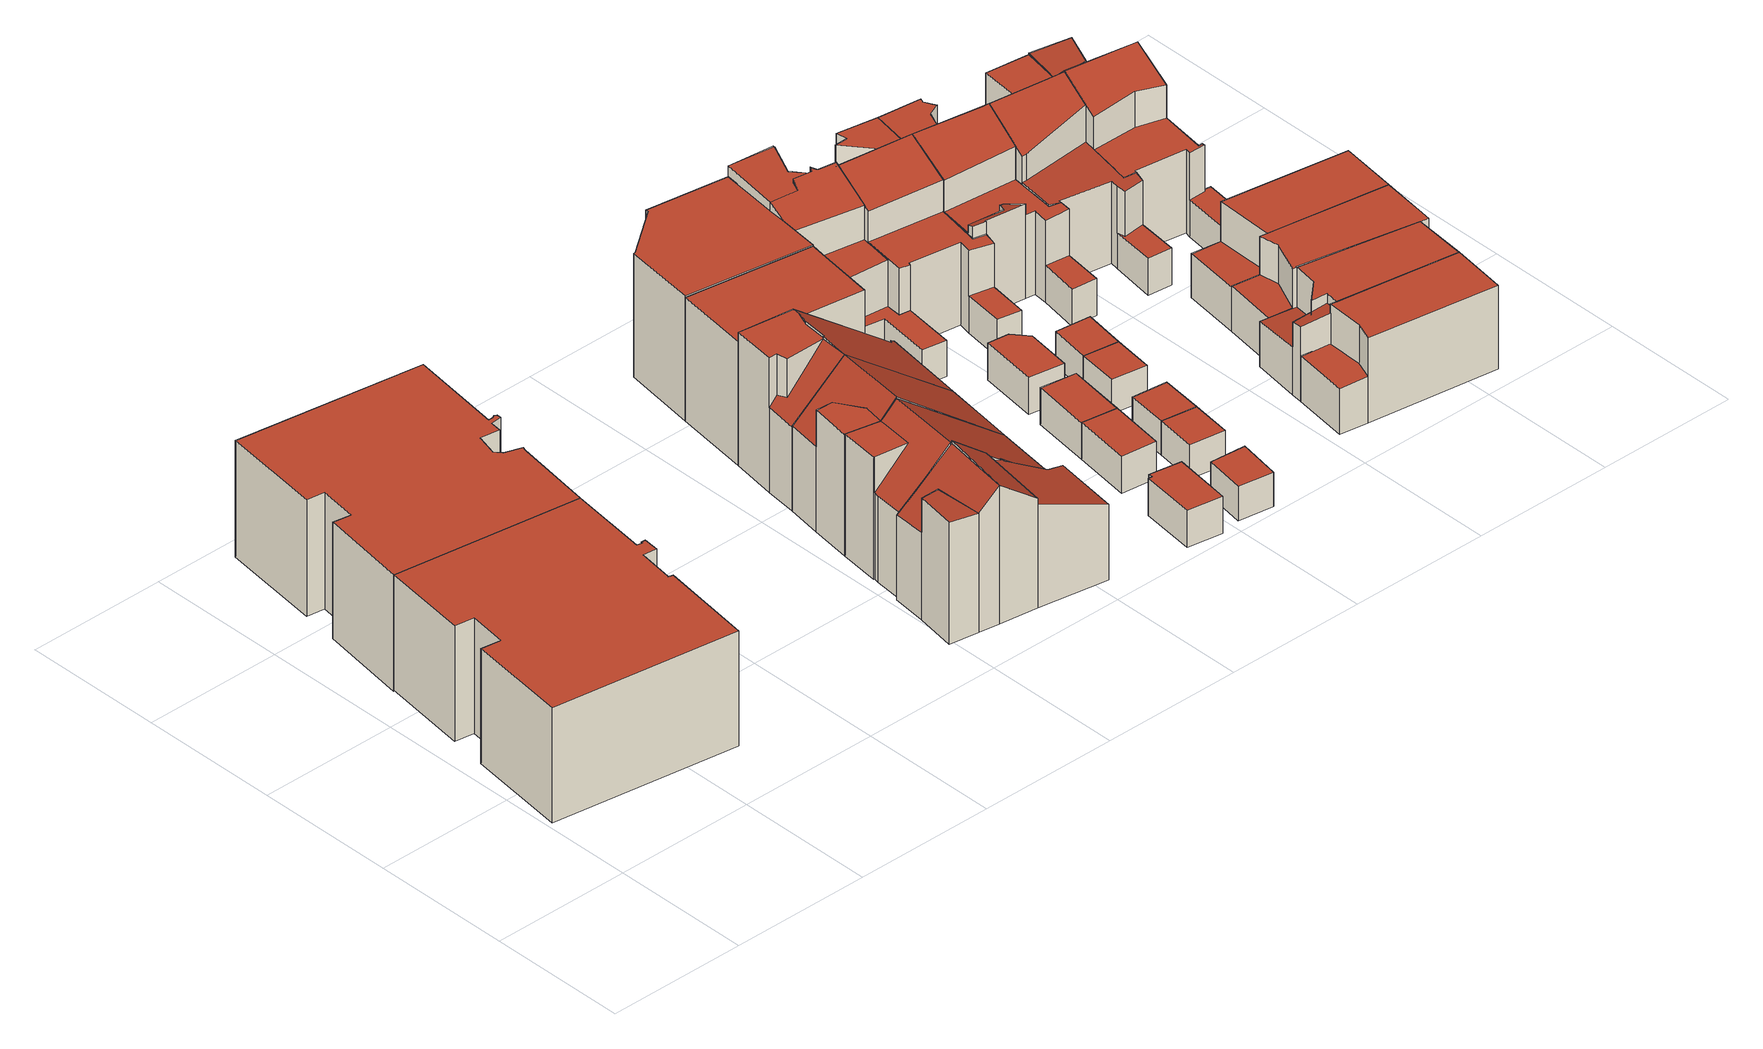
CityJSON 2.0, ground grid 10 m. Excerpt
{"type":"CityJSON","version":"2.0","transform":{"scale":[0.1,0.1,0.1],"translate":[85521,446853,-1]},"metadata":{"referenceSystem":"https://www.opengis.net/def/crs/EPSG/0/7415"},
"CityObjects":{
"building1":{"type":"Building","attributes":{"b3_bag_bag_overlap":0,"b3_bouwlagen":3,"b3_dak_type":"multiple horizontal","b3_h_dak_50p":8.13,"b3_h_dak_70p":8.15,"b3_h_dak_max":8.67,"b3_h_dak_min":3.63,"b3_h_maaiveld":-0.337,"b3_kas_warenhuis":false,"b3_mutatie_ahn3_ahn4":false,"b3_opp_buitenmuur":315.28,"b3_opp_dak_plat":201.63,"b3_opp_dak_schuin":2.65,"b3_opp_grond":218.24,"b3_opp_scheidingsmuur":227.61,"b3_reconstructie_onvolledig":false,"b3_rmse_lod12":0.476,"b3_rmse_lod13":0.476,"b3_rmse_lod22":0.153,"b3_val3dity_lod12":"[]","b3_val3dity_lod13":"[]","b3_val3dity_lod22":"[]","b3_volume_lod12":1850.33,"b3_volume_lod13":1850.33,"b3_volume_lod22":1840.51,"geconstateerd":false,"oorspronkelijkbouwjaar":1990,"status":"Pand in gebruik"},"children":["building1-1"]},
"building1-1":{"type":"BuildingPart","parents":["building1"],"geometry":[{"type":"Solid","lod":"2.2","boundaries":[[[[0,1,2,3,4,5,6,7,8,9,10,11,12,13,14,15,16]],[[17,11,10,18]],[[18,10,9,19]],[[19,9,8,20]],[[21,6,5,22]],[[20,8,7,23]],[[23,7,6,21]],[[24,25,26,27]],[[25,4,3,28]],[[27,26,29,30]],[[31,1,0,32]],[[33,16,15,34]],[[34,15,14,35]],[[22,5,4,25,24]],[[30,29,32,36]],[[37,2,1,31]],[[28,3,2,37]],[[35,14,13,38]],[[38,13,12,39]],[[36,32,0,16,33]],[[39,12,11,17]],[[28,37,31,32,29,26,25]],[[39,17,18,19,20,23,21,22,24,27,30,36,33,34,35,38]]]],"semantics":{"surfaces":[{"type":"GroundSurface"},{"type":"WallSurface","on_footprint_edge":true},{"type":"WallSurface","on_footprint_edge":false},{"type":"RoofSurface"}],"values":[[0,1,1,1,1,1,1,2,1,2,1,1,1,1,2,1,1,1,1,1,1,3,3]]}}]},
"building2":{"type":"Building","attributes":{"b3_bag_bag_overlap":0,"b3_bouwlagen":3,"b3_dak_type":"multiple horizontal","b3_h_dak_50p":8.12,"b3_h_dak_70p":8.14,"b3_h_dak_max":8.65,"b3_h_dak_min":3.65,"b3_h_maaiveld":-0.369,"b3_kas_warenhuis":false,"b3_mutatie_ahn3_ahn4":false,"b3_opp_buitenmuur":332.01,"b3_opp_dak_plat":205.02,"b3_opp_dak_schuin":0.14,"b3_opp_grond":217.59,"b3_opp_scheidingsmuur":227.6,"b3_reconstructie_onvolledig":false,"b3_rmse_lod12":0.456,"b3_rmse_lod13":0.456,"b3_rmse_lod22":0.127,"b3_val3dity_lod12":"[]","b3_val3dity_lod13":"[]","b3_val3dity_lod22":"[]","b3_volume_lod12":1851.69,"b3_volume_lod13":1851.69,"b3_volume_lod22":1834.61,"geconstateerd":false,"oorspronkelijkbouwjaar":1990,"status":"Pand in gebruik"},"children":["building2-1"]},
"building2-1":{"type":"BuildingPart","parents":["building2"],"geometry":[{"type":"Solid","lod":"2.2","boundaries":[[[[40,41,42,43,44,45,46,47,48,49,50,51,52,53,54,55,56,57,58,59,60,61,62]],[[63,54,53,64]],[[64,53,52,65]],[[65,52,51,66]],[[67,42,41,68]],[[69,49,48,17]],[[66,51,50,70]],[[70,50,49,69]],[[17,48,47,39]],[[71,72,73,74]],[[75,55,54,63]],[[39,47,46,76]],[[77,40,62,78]],[[78,62,61,79]],[[80,46,45,81]],[[81,45,44,82]],[[83,58,57,84]],[[84,57,56,85]],[[82,44,43,86]],[[87,59,58,83]],[[85,56,55,75]],[[88,79,61,60,89]],[[89,60,59,87]],[[90,91,92,93]],[[74,73,91,90]],[[93,92,79,88]],[[86,43,42,67]],[[76,80,72,71]],[[46,80,76]],[[68,41,40,77]],[[76,71,74,90,93,88,89,87,83,84,85,75,63,64,65,66,70,69,17,39]],[[68,77,78,79,92,91,73,72,80,81,82,86,67]]]],"semantics":{"surfaces":[{"type":"GroundSurface"},{"type":"WallSurface","on_footprint_edge":true},{"type":"WallSurface","on_footprint_edge":false},{"type":"RoofSurface"}],"values":[[0,1,1,1,1,1,1,1,1,2,1,1,1,1,1,1,1,1,1,1,1,1,1,2,2,2,1,2,1,1,3,3]]}}]},
"building3":{"type":"Building","attributes":{"b3_bag_bag_overlap":0,"b3_bouwlagen":3,"b3_dak_type":"slanted","b3_h_dak_50p":7.58,"b3_h_dak_70p":8.52,"b3_h_dak_max":9.96,"b3_h_dak_min":3.79,"b3_h_maaiveld":-0.301,"b3_kas_warenhuis":false,"b3_mutatie_ahn3_ahn4":false,"b3_opp_buitenmuur":86.01,"b3_opp_dak_plat":0,"b3_opp_dak_schuin":74.96,"b3_opp_grond":61.76,"b3_opp_scheidingsmuur":169.63,"b3_reconstructie_onvolledig":false,"b3_rmse_lod12":1.81,"b3_rmse_lod13":1.81,"b3_rmse_lod22":0.197,"b3_val3dity_lod12":"[]","b3_val3dity_lod13":"[]","b3_val3dity_lod22":"[]","b3_volume_lod12":545.01,"b3_volume_lod13":545.01,"b3_volume_lod22":478.75,"geconstateerd":false,"oorspronkelijkbouwjaar":2006,"status":"Pand in gebruik"},"children":["building3-1"]},
"building3-1":{"type":"BuildingPart","parents":["building3"],"geometry":[{"type":"Solid","lod":"2.2","boundaries":[[[[94,95,96,97,98,99,100,101,102,103,104,105]],[[106,102,101,107]],[[108,109,110]],[[111,95,94,112]],[[113,114,96,95,111]],[[115,97,96,114]],[[116,117,114,113]],[[110,105,104,118,119]],[[112,94,105,110]],[[118,104,103,120]],[[119,118,121,122]],[[122,121,99,98,109,108]],[[109,98,97,115]],[[123,106,124,125]],[[112,117,116]],[[107,101,100,126]],[[125,124,127]],[[120,103,102,106,123]],[[126,100,99,121]],[[122,108,110,119]],[[112,116,113,111]],[[117,112,110,109,115,114]],[[126,127,124,106,107]],[[126,121,118,120,123,125,127]]]],"semantics":{"surfaces":[{"type":"GroundSurface"},{"type":"WallSurface","on_footprint_edge":true},{"type":"WallSurface","on_footprint_edge":false},{"type":"RoofSurface"}],"values":[[0,1,2,1,1,1,2,1,1,1,2,1,1,2,2,1,2,1,1,3,3,3,3,3]]}}]},
"building4":{"type":"Building","attributes":{"b3_bag_bag_overlap":0,"b3_bouwlagen":3,"b3_dak_type":"slanted","b3_h_dak_50p":7.56,"b3_h_dak_70p":8.52,"b3_h_dak_max":9.62,"b3_h_dak_min":3.81,"b3_h_maaiveld":-0.309,"b3_kas_warenhuis":false,"b3_mutatie_ahn3_ahn4":false,"b3_opp_buitenmuur":68.91,"b3_opp_dak_plat":7.42,"b3_opp_dak_schuin":74.24,"b3_opp_grond":61.49,"b3_opp_scheidingsmuur":170.19,"b3_reconstructie_onvolledig":false,"b3_rmse_lod12":2.09,"b3_rmse_lod13":2.09,"b3_rmse_lod22":0.0353,"b3_val3dity_lod12":"[]","b3_val3dity_lod13":"[]","b3_val3dity_lod22":"[]","b3_volume_lod12":542.48,"b3_volume_lod13":542.48,"b3_volume_lod22":463.19,"geconstateerd":false,"oorspronkelijkbouwjaar":2006,"status":"Pand in gebruik"},"children":["building4-1"]},
"building4-1":{"type":"BuildingPart","parents":["building4"],"geometry":[{"type":"Solid","lod":"2.2","boundaries":[[[[128,129,130,131,132,133,101,134,135,136]],[[137,131,130,138]],[[139,132,131,137]],[[140,133,132,139]],[[141,101,133,140]],[[142,134,101,141]],[[143,144,145]],[[146,135,134,142]],[[147,136,135,146]],[[138,130,129,148]],[[144,128,136,147]],[[148,129,128,144,143]],[[139,142,141,140]],[[144,147,146,142,139,137,145]],[[148,143,145,137,138]]]],"semantics":{"surfaces":[{"type":"GroundSurface"},{"type":"WallSurface","on_footprint_edge":true},{"type":"WallSurface","on_footprint_edge":false},{"type":"RoofSurface"}],"values":[[0,1,1,1,1,1,2,1,1,1,1,1,3,3,3]]}}]},
"building5":{"type":"Building","attributes":{"b3_bag_bag_overlap":0,"b3_bouwlagen":3,"b3_dak_type":"slanted","b3_h_dak_50p":7.57,"b3_h_dak_70p":8.52,"b3_h_dak_max":9.91,"b3_h_dak_min":3.8,"b3_h_maaiveld":-0.313,"b3_kas_warenhuis":false,"b3_mutatie_ahn3_ahn4":false,"b3_opp_buitenmuur":67.56,"b3_opp_dak_plat":6.78,"b3_opp_dak_schuin":71.17,"b3_opp_grond":61.8,"b3_opp_scheidingsmuur":171.68,"b3_reconstructie_onvolledig":false,"b3_rmse_lod12":2.11,"b3_rmse_lod13":2.11,"b3_rmse_lod22":0.0576,"b3_val3dity_lod12":"[]","b3_val3dity_lod13":"[]","b3_val3dity_lod22":"[]","b3_volume_lod12":545.28,"b3_volume_lod13":545.28,"b3_volume_lod22":465.15,"geconstateerd":false,"oorspronkelijkbouwjaar":2006,"status":"Pand in gebruik"},"children":["building5-1"]},
"building5-1":{"type":"BuildingPart","parents":["building5"],"geometry":[{"type":"Solid","lod":"2.2","boundaries":[[[[149,150,133,132,131,130,151,152]],[[140,133,150,153]],[[154,132,133,140]],[[137,131,132,154]],[[155,130,131,137]],[[156,157,158]],[[159,160,151,130,155]],[[157,156,160,159]],[[161,152,151,160]],[[153,150,149,162]],[[162,149,152,161]],[[157,159,155,137,158]],[[153,162,154,140]],[[162,161,160,156,158,137,154]]]],"semantics":{"surfaces":[{"type":"GroundSurface"},{"type":"WallSurface","on_footprint_edge":true},{"type":"WallSurface","on_footprint_edge":false},{"type":"RoofSurface"}],"values":[[0,1,1,1,1,2,1,2,1,1,1,3,3,3]]}}]},
"building6":{"type":"Building","attributes":{"b3_bag_bag_overlap":0,"b3_bouwlagen":3,"b3_dak_type":"slanted","b3_h_dak_50p":7.83,"b3_h_dak_70p":9.26,"b3_h_dak_max":9.7,"b3_h_dak_min":3.8,"b3_h_maaiveld":-0.311,"b3_kas_warenhuis":false,"b3_mutatie_ahn3_ahn4":false,"b3_opp_buitenmuur":96.27,"b3_opp_dak_plat":13.92,"b3_opp_dak_schuin":53.42,"b3_opp_grond":64.84,"b3_opp_scheidingsmuur":159.46,"b3_reconstructie_onvolledig":false,"b3_rmse_lod12":2.43,"b3_rmse_lod13":2.43,"b3_rmse_lod22":0.403,"b3_val3dity_lod12":"[]","b3_val3dity_lod13":"[]","b3_val3dity_lod22":"[]","b3_volume_lod12":608.38,"b3_volume_lod13":608.38,"b3_volume_lod22":500,"geconstateerd":false,"oorspronkelijkbouwjaar":2006,"status":"Pand in gebruik"},"children":["building6-1"]},
"building6-1":{"type":"BuildingPart","parents":["building6"],"geometry":[{"type":"Solid","lod":"2.2","boundaries":[[[[149,152,163,164,165,166,167,168,150]],[[153,150,168,169]],[[169,168,167,170]],[[170,167,166,171]],[[172,152,149,162]],[[173,174,175,176]],[[177,164,163,178,179]],[[179,178,180,181]],[[162,149,150,153]],[[171,166,165,182]],[[182,165,164,177]],[[183,184,162]],[[185,186,184]],[[178,163,152,172]],[[176,175,184,183]],[[181,180,186,185]],[[174,173,187]],[[174,187,182,177,179,181,185,184,175]],[[186,180,178,172,162,184]],[[187,173,176,183,162,153,169,170,171,182]]]],"semantics":{"surfaces":[{"type":"GroundSurface"},{"type":"WallSurface","on_footprint_edge":true},{"type":"WallSurface","on_footprint_edge":false},{"type":"RoofSurface"}],"values":[[0,1,1,1,1,2,1,2,1,1,1,2,2,1,2,2,2,3,3,3]]}}]},
"building7":{"type":"Building","attributes":{"b3_bag_bag_overlap":0,"b3_bouwlagen":3,"b3_dak_type":"multiple horizontal","b3_h_dak_50p":8.7,"b3_h_dak_70p":8.72,"b3_h_dak_max":9.66,"b3_h_dak_min":8.59,"b3_h_maaiveld":-0.312,"b3_kas_warenhuis":false,"b3_mutatie_ahn3_ahn4":false,"b3_opp_buitenmuur":95.92,"b3_opp_dak_plat":49.13,"b3_opp_dak_schuin":0.03,"b3_opp_grond":49.15,"b3_opp_scheidingsmuur":165.34,"b3_reconstructie_onvolledig":false,"b3_rmse_lod12":0.192,"b3_rmse_lod13":0.192,"b3_rmse_lod22":0.191,"b3_val3dity_lod12":"[]","b3_val3dity_lod13":"[]","b3_val3dity_lod22":"[]","b3_volume_lod12":443.61,"b3_volume_lod13":443.61,"b3_volume_lod22":442.97,"geconstateerd":false,"oorspronkelijkbouwjaar":2006,"status":"Pand in gebruik"},"children":["building7-1"]},
"building7-1":{"type":"BuildingPart","parents":["building7"],"geometry":[{"type":"Solid","lod":"2.2","boundaries":[[[[188,189,190,191,164]],[[192,191,190,193]],[[194,164,191,192]],[[195,188,164,194]],[[193,190,189,196]],[[196,189,188,195]],[[196,195,194,192,193]]]],"semantics":{"surfaces":[{"type":"GroundSurface"},{"type":"WallSurface","on_footprint_edge":true},{"type":"RoofSurface"}],"values":[[0,1,1,1,1,1,2]]}}]},
"building8":{"type":"Building","attributes":{"b3_bag_bag_overlap":0,"b3_bouwlagen":3,"b3_dak_type":"slanted","b3_h_dak_50p":8.74,"b3_h_dak_70p":8.75,"b3_h_dak_max":9.72,"b3_h_dak_min":8.65,"b3_h_maaiveld":-0.261,"b3_kas_warenhuis":false,"b3_mutatie_ahn3_ahn4":false,"b3_opp_buitenmuur":148.17,"b3_opp_dak_plat":63.21,"b3_opp_dak_schuin":0,"b3_opp_grond":71.64,"b3_opp_scheidingsmuur":151.47,"b3_reconstructie_onvolledig":false,"b3_rmse_lod12":0.276,"b3_rmse_lod13":0.276,"b3_rmse_lod22":0.285,"b3_val3dity_lod12":"[]","b3_val3dity_lod13":"[]","b3_val3dity_lod22":"[]","b3_volume_lod12":645.46,"b3_volume_lod13":645.46,"b3_volume_lod22":644.19,"geconstateerd":false,"oorspronkelijkbouwjaar":2006,"status":"Pand in gebruik"},"children":["building8-1"]},
"building8-1":{"type":"BuildingPart","parents":["building8"],"geometry":[{"type":"Solid","lod":"2.2","boundaries":[[[[188,197,198,199,200,201,189]],[[202,189,201,203]],[[203,201,200,204]],[[204,200,199,205]],[[206,188,189,202]],[[205,199,198,207]],[[207,198,197,208]],[[208,197,188,206]],[[208,206,202,203,204,205,207]]]],"semantics":{"surfaces":[{"type":"GroundSurface"},{"type":"WallSurface","on_footprint_edge":true},{"type":"RoofSurface"}],"values":[[0,1,1,1,1,1,1,1,2]]}}]},
"building9":{"type":"Building","attributes":{"b3_bag_bag_overlap":0,"b3_dak_type":"horizontal","b3_h_dak_50p":2.38,"b3_h_dak_70p":2.39,"b3_h_dak_max":2.54,"b3_h_dak_min":2.13,"b3_h_maaiveld":-0.32,"b3_kas_warenhuis":false,"b3_mutatie_ahn3_ahn4":false,"b3_opp_buitenmuur":30.03,"b3_opp_dak_plat":10.52,"b3_opp_dak_schuin":0,"b3_opp_grond":10.82,"b3_opp_scheidingsmuur":6.82,"b3_reconstructie_onvolledig":false,"b3_rmse_lod12":0.0391,"b3_rmse_lod13":0.0391,"b3_rmse_lod22":0.0374,"b3_val3dity_lod12":"[]","b3_val3dity_lod13":"[]","b3_val3dity_lod22":"[]","b3_volume_lod12":29.33,"b3_volume_lod13":29.33,"b3_volume_lod22":29.19,"geconstateerd":false,"oorspronkelijkbouwjaar":2006,"status":"Pand in gebruik"},"children":["building9-1"]},
"building9-1":{"type":"BuildingPart","parents":["building9"],"geometry":[{"type":"Solid","lod":"2.2","boundaries":[[[[209,210,211,212,213,214]],[[215,209,214,216]],[[217,212,211,218]],[[218,211,210,219]],[[216,214,213,220]],[[220,213,212,217]],[[219,210,209,215]],[[219,215,216,220,217,218]]]],"semantics":{"surfaces":[{"type":"GroundSurface"},{"type":"WallSurface","on_footprint_edge":true},{"type":"RoofSurface"}],"values":[[0,1,1,1,1,1,1,2]]}}]},
"building10":{"type":"Building","attributes":{"b3_bag_bag_overlap":0,"b3_dak_type":"horizontal","b3_h_dak_50p":2.38,"b3_h_dak_70p":2.39,"b3_h_dak_max":2.5,"b3_h_dak_min":2.22,"b3_h_maaiveld":-0.287,"b3_kas_warenhuis":false,"b3_mutatie_ahn3_ahn4":false,"b3_opp_buitenmuur":28.58,"b3_opp_dak_plat":10.32,"b3_opp_dak_schuin":0,"b3_opp_grond":10.32,"b3_opp_scheidingsmuur":6.68,"b3_reconstructie_onvolledig":false,"b3_rmse_lod12":0.0315,"b3_rmse_lod13":0.0315,"b3_rmse_lod22":0.0284,"b3_val3dity_lod12":"[]","b3_val3dity_lod13":"[]","b3_val3dity_lod22":"[]","b3_volume_lod12":27.61,"b3_volume_lod13":27.61,"b3_volume_lod22":27.56,"geconstateerd":false,"oorspronkelijkbouwjaar":2006,"status":"Pand in gebruik"},"children":["building10-1"]},
"building10-1":{"type":"BuildingPart","parents":["building10"],"geometry":[{"type":"Solid","lod":"2.2","boundaries":[[[[221,222,223,224]],[[225,223,222,226]],[[227,224,223,225]],[[228,221,224,227]],[[226,222,221,228]],[[226,228,227,225]]]],"semantics":{"surfaces":[{"type":"GroundSurface"},{"type":"WallSurface","on_footprint_edge":true},{"type":"RoofSurface"}],"values":[[0,1,1,1,1,2]]}}]},
"building11":{"type":"Building","attributes":{"b3_bag_bag_overlap":0,"b3_dak_type":"horizontal","b3_h_dak_50p":2.24,"b3_h_dak_70p":2.25,"b3_h_dak_max":2.34,"b3_h_dak_min":2.12,"b3_h_maaiveld":-0.32,"b3_kas_warenhuis":false,"b3_mutatie_ahn3_ahn4":false,"b3_opp_buitenmuur":21.71,"b3_opp_dak_plat":7.52,"b3_opp_dak_schuin":0,"b3_opp_grond":7.52,"b3_opp_scheidingsmuur":6.44,"b3_reconstructie_onvolledig":false,"b3_rmse_lod12":0.0338,"b3_rmse_lod13":0.0338,"b3_rmse_lod22":0.0326,"b3_val3dity_lod12":"[]","b3_val3dity_lod13":"[]","b3_val3dity_lod22":"[]","b3_volume_lod12":19.3,"b3_volume_lod13":19.3,"b3_volume_lod22":19.24,"geconstateerd":false,"oorspronkelijkbouwjaar":1924,"status":"Pand in gebruik"},"children":["building11-1"]},
"building11-1":{"type":"BuildingPart","parents":["building11"],"geometry":[{"type":"Solid","lod":"2.2","boundaries":[[[[229,230,231,232]],[[233,229,232,234]],[[234,232,231,235]],[[235,231,230,236]],[[236,230,229,233]],[[236,233,234,235]]]],"semantics":{"surfaces":[{"type":"GroundSurface"},{"type":"WallSurface","on_footprint_edge":true},{"type":"RoofSurface"}],"values":[[0,1,1,1,1,2]]}}]},
"building12":{"type":"Building","attributes":{"b3_bag_bag_overlap":0,"b3_dak_type":"horizontal","b3_h_dak_50p":2.38,"b3_h_dak_70p":2.39,"b3_h_dak_max":2.46,"b3_h_dak_min":2.22,"b3_h_maaiveld":-0.274,"b3_kas_warenhuis":false,"b3_mutatie_ahn3_ahn4":false,"b3_opp_buitenmuur":29.5,"b3_opp_dak_plat":10.87,"b3_opp_dak_schuin":0,"b3_opp_grond":10.87,"b3_opp_scheidingsmuur":6.68,"b3_reconstructie_onvolledig":false,"b3_rmse_lod12":0.0325,"b3_rmse_lod13":0.0325,"b3_rmse_lod22":0.0282,"b3_val3dity_lod12":"[]","b3_val3dity_lod13":"[]","b3_val3dity_lod22":"[]","b3_volume_lod12":28.96,"b3_volume_lod13":28.96,"b3_volume_lod22":28.83,"geconstateerd":false,"oorspronkelijkbouwjaar":2006,"status":"Pand in gebruik"},"children":["building12-1"]},
"building12-1":{"type":"BuildingPart","parents":["building12"],"geometry":[{"type":"Solid","lod":"2.2","boundaries":[[[[237,222,221,238]],[[239,237,238,240]],[[240,238,221,241]],[[241,221,222,226]],[[226,222,237,239]],[[226,239,240,241]]]],"semantics":{"surfaces":[{"type":"GroundSurface"},{"type":"WallSurface","on_footprint_edge":true},{"type":"RoofSurface"}],"values":[[0,1,1,1,1,2]]}}]},
"building13":{"type":"Building","attributes":{"b3_bag_bag_overlap":0,"b3_bouwlagen":3,"b3_dak_type":"slanted","b3_h_dak_50p":8.29,"b3_h_dak_70p":9.15,"b3_h_dak_max":9.7,"b3_h_dak_min":2.37,"b3_h_maaiveld":-0.234,"b3_kas_warenhuis":false,"b3_mutatie_ahn3_ahn4":false,"b3_opp_buitenmuur":124.92,"b3_opp_dak_plat":38.17,"b3_opp_dak_schuin":26.28,"b3_opp_grond":58.26,"b3_opp_scheidingsmuur":152.52,"b3_reconstructie_onvolledig":false,"b3_rmse_lod12":3.12,"b3_rmse_lod13":0.807,"b3_rmse_lod22":0.0675,"b3_val3dity_lod12":"[]","b3_val3dity_lod13":"[]","b3_val3dity_lod22":"[]","b3_volume_lod12":555.09,"b3_volume_lod13":438.54,"b3_volume_lod22":417.4,"geconstateerd":false,"oorspronkelijkbouwjaar":2007,"status":"Pand in gebruik"},"children":["building13-1"]},
"building13-1":{"type":"BuildingPart","parents":["building13"],"geometry":[{"type":"Solid","lod":"2.2","boundaries":[[[[242,243,244,245,246,247,248,249,250,251,252,253,254,255,256]],[[257,249,248,258]],[[258,248,247,259]],[[260,255,254,261,262]],[[263,256,255,260]],[[264,250,249,257]],[[265,266,245,244,267,268]],[[269,253,252,270,271]],[[272,251,250,264]],[[271,270,273,274]],[[259,247,246,275]],[[276,277,278,279]],[[280,281,277,276]],[[262,261,266,265]],[[267,244,243,282]],[[283,284,285]],[[261,254,253,269]],[[270,252,251,272]],[[286,280,287,288]],[[288,287,284,283]],[[289,290,242,256,263]],[[282,243,242,290]],[[291,292,281,280,286]],[[279,278,290,289]],[[268,267,292,291]],[[274,273,275,293]],[[293,275,246,245,266]],[[279,289,263,260,285,284,287,280,276]],[[268,291,286,288,283,285,260,262,265]],[[292,267,282,290,278,277,281]],[[275,273,270,272,264,257,258,259]],[[293,266,261,269,271,274]]]],"semantics":{"surfaces":[{"type":"GroundSurface"},{"type":"WallSurface","on_footprint_edge":true},{"type":"WallSurface","on_footprint_edge":false},{"type":"RoofSurface"}],"values":[[0,1,1,1,1,1,1,1,1,2,1,2,2,2,1,2,1,1,2,2,1,1,2,2,2,2,1,3,3,3,3,3]]}}]},
"building14":{"type":"Building","attributes":{"b3_bag_bag_overlap":0,"b3_dak_type":"horizontal","b3_h_dak_50p":2.23,"b3_h_dak_70p":2.24,"b3_h_dak_max":2.34,"b3_h_dak_min":2,"b3_h_maaiveld":-0.295,"b3_kas_warenhuis":false,"b3_mutatie_ahn3_ahn4":false,"b3_opp_buitenmuur":21.37,"b3_opp_dak_plat":7.49,"b3_opp_dak_schuin":0,"b3_opp_grond":7.49,"b3_opp_scheidingsmuur":6.31,"b3_reconstructie_onvolledig":false,"b3_rmse_lod12":0.0379,"b3_rmse_lod13":0.0379,"b3_rmse_lod22":0.0367,"b3_val3dity_lod12":"[]","b3_val3dity_lod13":"[]","b3_val3dity_lod22":"[]","b3_volume_lod12":18.93,"b3_volume_lod13":18.93,"b3_volume_lod22":18.89,"geconstateerd":false,"oorspronkelijkbouwjaar":1924,"status":"Pand in gebruik"},"children":["building14-1"]},
"building14-1":{"type":"BuildingPart","parents":["building14"],"geometry":[{"type":"Solid","lod":"2.2","boundaries":[[[[294,295,296,297]],[[298,296,295,299]],[[300,297,296,298]],[[301,294,297,300]],[[299,295,294,301]],[[299,301,300,298]]]],"semantics":{"surfaces":[{"type":"GroundSurface"},{"type":"WallSurface","on_footprint_edge":true},{"type":"RoofSurface"}],"values":[[0,1,1,1,1,2]]}}]},
"building15":{"type":"Building","attributes":{"b3_dak_type":"horizontal","b3_h_dak_50p":2.38,"b3_h_dak_70p":2.4,"b3_h_dak_max":2.5,"b3_h_dak_min":2.16,"b3_h_maaiveld":-0.289,"b3_kas_warenhuis":false,"b3_mutatie_ahn3_ahn4":false,"b3_opp_buitenmuur":34.66,"b3_opp_dak_plat":10.27,"b3_opp_dak_schuin":0,"b3_opp_grond":10.27,"b3_opp_scheidingsmuur":0,"b3_reconstructie_onvolledig":false,"b3_rmse_lod12":0.0385,"b3_rmse_lod13":0.0385,"b3_rmse_lod22":0.0378,"b3_val3dity_lod12":"[]","b3_val3dity_lod13":"[]","b3_val3dity_lod22":"[]","b3_volume_lod12":27.51,"b3_volume_lod13":27.51,"b3_volume_lod22":27.45,"geconstateerd":false,"oorspronkelijkbouwjaar":2006,"status":"Pand in gebruik"},"children":["building15-1"]},
"building15-1":{"type":"BuildingPart","parents":["building15"],"geometry":[{"type":"Solid","lod":"2.2","boundaries":[[[[302,303,304,305,306]],[[307,305,304,308]],[[309,306,305,307]],[[310,302,306,309]],[[308,304,303,311]],[[311,303,302,310]],[[311,310,309,307,308]]]],"semantics":{"surfaces":[{"type":"GroundSurface"},{"type":"WallSurface","on_footprint_edge":true},{"type":"RoofSurface"}],"values":[[0,1,1,1,1,1,2]]}}]},
"building16":{"type":"Building","attributes":{"b3_bag_bag_overlap":0,"b3_dak_type":"horizontal","b3_h_dak_50p":2.23,"b3_h_dak_70p":2.24,"b3_h_dak_max":2.31,"b3_h_dak_min":2.07,"b3_h_maaiveld":-0.28,"b3_kas_warenhuis":false,"b3_mutatie_ahn3_ahn4":false,"b3_opp_buitenmuur":21.15,"b3_opp_dak_plat":7.47,"b3_opp_dak_schuin":0,"b3_opp_grond":7.47,"b3_opp_scheidingsmuur":6.31,"b3_reconstructie_onvolledig":false,"b3_rmse_lod12":0.0353,"b3_rmse_lod13":0.0353,"b3_rmse_lod22":0.0334,"b3_val3dity_lod12":"[]","b3_val3dity_lod13":"[]","b3_val3dity_lod22":"[]","b3_volume_lod12":18.78,"b3_volume_lod13":18.78,"b3_volume_lod22":18.71,"geconstateerd":false,"oorspronkelijkbouwjaar":1924,"status":"Pand in gebruik"},"children":["building16-1"]},
"building16-1":{"type":"BuildingPart","parents":["building16"],"geometry":[{"type":"Solid","lod":"2.2","boundaries":[[[[295,294,312,313]],[[299,295,313,314]],[[314,313,312,315]],[[315,312,294,301]],[[301,294,295,299]],[[301,299,314,315]]]],"semantics":{"surfaces":[{"type":"GroundSurface"},{"type":"WallSurface","on_footprint_edge":true},{"type":"RoofSurface"}],"values":[[0,1,1,1,1,2]]}}]},
"building17":{"type":"Building","attributes":{"b3_bag_bag_overlap":0,"b3_dak_type":"horizontal","b3_h_dak_50p":2.2,"b3_h_dak_70p":2.22,"b3_h_dak_max":2.33,"b3_h_dak_min":2.01,"b3_h_maaiveld":-0.284,"b3_kas_warenhuis":false,"b3_mutatie_ahn3_ahn4":false,"b3_opp_buitenmuur":21.07,"b3_opp_dak_plat":7.49,"b3_opp_dak_schuin":0,"b3_opp_grond":7.49,"b3_opp_scheidingsmuur":6.25,"b3_reconstructie_onvolledig":false,"b3_rmse_lod12":0.0343,"b3_rmse_lod13":0.0343,"b3_rmse_lod22":0.0315,"b3_val3dity_lod12":"[]","b3_val3dity_lod13":"[]","b3_val3dity_lod22":"[]","b3_volume_lod12":18.71,"b3_volume_lod13":18.71,"b3_volume_lod22":18.65,"geconstateerd":false,"oorspronkelijkbouwjaar":1924,"status":"Pand in gebruik"},"children":["building17-1"]},
"building17-1":{"type":"BuildingPart","parents":["building17"],"geometry":[{"type":"Solid","lod":"2.2","boundaries":[[[[316,317,318,319]],[[320,316,319,321]],[[321,319,318,322]],[[322,318,317,323]],[[323,317,316,320]],[[323,320,321,322]]]],"semantics":{"surfaces":[{"type":"GroundSurface"},{"type":"WallSurface","on_footprint_edge":true},{"type":"RoofSurface"}],"values":[[0,1,1,1,1,2]]}}]},
"building18":{"type":"Building","attributes":{"b3_bag_bag_overlap":0,"b3_dak_type":"horizontal","b3_h_dak_50p":2.22,"b3_h_dak_70p":2.24,"b3_h_dak_max":2.38,"b3_h_dak_min":2.05,"b3_h_maaiveld":-0.298,"b3_kas_warenhuis":false,"b3_mutatie_ahn3_ahn4":false,"b3_opp_buitenmuur":21.45,"b3_opp_dak_plat":7.52,"b3_opp_dak_schuin":0,"b3_opp_grond":7.52,"b3_opp_scheidingsmuur":6.25,"b3_reconstructie_onvolledig":false,"b3_rmse_lod12":0.057,"b3_rmse_lod13":0.057,"b3_rmse_lod22":0.0539,"b3_val3dity_lod12":"[]","b3_val3dity_lod13":"[]","b3_val3dity_lod22":"[]","b3_volume_lod12":19.07,"b3_volume_lod13":19.07,"b3_volume_lod22":18.93,"geconstateerd":false,"oorspronkelijkbouwjaar":1924,"status":"Pand in gebruik"},"children":["building18-1"]},
"building18-1":{"type":"BuildingPart","parents":["building18"],"geometry":[{"type":"Solid","lod":"2.2","boundaries":[[[[319,318,324,325]],[[321,319,325,326]],[[326,325,324,327]],[[327,324,318,322]],[[322,318,319,321]],[[322,321,326,327]]]],"semantics":{"surfaces":[{"type":"GroundSurface"},{"type":"WallSurface","on_footprint_edge":true},{"type":"RoofSurface"}],"values":[[0,1,1,1,1,2]]}}]},
"building19":{"type":"Building","attributes":{"b3_bag_bag_overlap":0,"b3_bouwlagen":3,"b3_dak_type":"slanted","b3_h_dak_50p":8.31,"b3_h_dak_70p":8.62,"b3_h_dak_max":9.61,"b3_h_dak_min":2.25,"b3_h_maaiveld":-0.283,"b3_kas_warenhuis":false,"b3_mutatie_ahn3_ahn4":false,"b3_opp_buitenmuur":127.44,"b3_opp_dak_plat":30.44,"b3_opp_dak_schuin":37.34,"b3_opp_grond":60.14,"b3_opp_scheidingsmuur":160.66,"b3_reconstructie_onvolledig":false,"b3_rmse_lod12":2.46,"b3_rmse_lod13":1.63,"b3_rmse_lod22":0.176,"b3_val3dity_lod12":"[]","b3_val3dity_lod13":"[]","b3_val3dity_lod22":"[]","b3_volume_lod12":536.92,"b3_volume_lod13":509.42,"b3_volume_lod22":449.77,"geconstateerd":false,"oorspronkelijkbouwjaar":2007,"status":"Pand in gebruik"},"children":["building19-1"]},
"building19-1":{"type":"BuildingPart","parents":["building19"],"geometry":[{"type":"Solid","lod":"2.2","boundaries":[[[[328,329,330,331,332,333,334,335,336,337,338,339,340,341,342,343,344,345]],[[346,341,340,347,348]],[[348,347,349,350]],[[351,335,334,352]],[[353,339,338,354]],[[355,343,342,356]],[[357,344,343,355]],[[358,336,335,351]],[[350,349,337,336,358]],[[347,340,339,353]],[[359,332,331,360]],[[282,329,328,361]],[[354,338,337,349]],[[356,342,341,346]],[[362,345,344,357]],[[363,362,352,364]],[[360,331,330,365,366]],[[366,365,367,368]],[[361,328,345,362,363]],[[364,352,334,333,369]],[[369,333,332,359]],[[365,330,329,282]],[[368,367,370,371]],[[371,370,372]],[[354,349,347,353]],[[352,362,357,355,356,346,348,350,358,351]],[[371,372,359,360,366,368]],[[361,369,359,372,370,367,365,282]],[[369,361,363,364]]]],"semantics":{"surfaces":[{"type":"GroundSurface"},{"type":"WallSurface","on_footprint_edge":true},{"type":"WallSurface","on_footprint_edge":false},{"type":"RoofSurface"}],"values":[[0,1,2,1,1,1,1,1,1,1,1,1,1,1,1,2,1,2,1,1,1,1,2,2,3,3,3,3,3]]}}]},
"building20":{"type":"Building","attributes":{"b3_bag_bag_overlap":0,"b3_bouwlagen":3,"b3_dak_type":"slanted","b3_h_dak_50p":8.33,"b3_h_dak_70p":8.64,"b3_h_dak_max":9.61,"b3_h_dak_min":2.24,"b3_h_maaiveld":-0.296,"b3_kas_warenhuis":false,"b3_mutatie_ahn3_ahn4":false,"b3_opp_buitenmuur":126.73,"b3_opp_dak_plat":30.07,"b3_opp_dak_schuin":41.89,"b3_opp_grond":60.15,"b3_opp_scheidingsmuur":168.64,"b3_reconstructie_onvolledig":false,"b3_rmse_lod12":2.5,"b3_rmse_lod13":1.57,"b3_rmse_lod22":0.189,"b3_val3dity_lod12":"[]","b3_val3dity_lod13":"[]","b3_val3dity_lod22":"[]","b3_volume_lod12":538.17,"b3_volume_lod13":509.56,"b3_volume_lod22":452.54,"geconstateerd":false,"oorspronkelijkbouwjaar":2007,"status":"Pand in gebruik"},"children":["building20-1"]},
"building20-1":{"type":"BuildingPart","parents":["building20"],"geometry":[{"type":"Solid","lod":"2.2","boundaries":[[[[373,374,375,376,377,378,379,380,381,382,383,384,385,336,335,386,387,333,388,331]],[[389,390,379,378,391]],[[392,393,390,389]],[[394,335,336,395]],[[395,336,385,396]],[[397,380,379,390]],[[398,381,380,397]],[[399,375,374,400]],[[393,382,381,398]],[[401,402,386,335,394]],[[403,387,386,402]],[[404,405,376,375,399]],[[406,407,408,409]],[[410,411,407,406]],[[412,384,383,413]],[[414,412,411,410]],[[360,331,388,415]],[[416,403,405,404]],[[409,408,402,401]],[[417,418,419,420]],[[420,419,421,422]],[[422,421,373,331,360]],[[413,383,382,393,392]],[[369,333,387,403,416]],[[415,388,333,369]],[[423,377,376,405]],[[391,378,377,423]],[[424,425,418,417]],[[425,424,426]],[[400,374,373,421]],[[396,385,384,412,414]],[[393,398,397,390]],[[369,416,404,399]],[[391,423,405,403,402,408,407,411,412,413,392,389]],[[426,424,417,420,422,360,415]],[[400,421,419,418,425,426,415,369,399]],[[396,414,410,406,409,401,394,395]]]],"semantics":{"surfaces":[{"type":"GroundSurface"},{"type":"WallSurface","on_footprint_edge":true},{"type":"WallSurface","on_footprint_edge":false},{"type":"RoofSurface"}],"values":[[0,1,2,1,1,1,1,1,1,1,1,1,2,2,1,2,1,2,2,2,2,1,1,1,1,1,1,2,2,1,1,3,3,3,3,3,3]]}}]},
"building21":{"type":"Building","attributes":{"b3_bag_bag_overlap":0,"b3_bouwlagen":2,"b3_dak_type":"multiple horizontal","b3_h_dak_50p":5.72,"b3_h_dak_70p":5.75,"b3_h_dak_max":5.94,"b3_h_dak_min":2.87,"b3_h_maaiveld":-0.353,"b3_kas_warenhuis":false,"b3_mutatie_ahn3_ahn4":false,"b3_opp_buitenmuur":50.48,"b3_opp_dak_plat":45.36,"b3_opp_dak_schuin":0,"b3_opp_grond":45.35,"b3_opp_scheidingsmuur":124.88,"b3_reconstructie_onvolledig":false,"b3_rmse_lod12":1.15,"b3_rmse_lod13":1.15,"b3_rmse_lod22":0.056,"b3_val3dity_lod12":"[]","b3_val3dity_lod13":"[]","b3_val3dity_lod22":"[]","b3_volume_lod12":276.75,"b3_volume_lod13":276.75,"b3_volume_lod22":251.87,"geconstateerd":false,"oorspronkelijkbouwjaar":1924,"status":"Pand in gebruik"},"children":["building21-1"]},
"building21-1":{"type":"BuildingPart","parents":["building21"],"geometry":[{"type":"Solid","lod":"2.2","boundaries":[[[[427,428,429,430,431,432]],[[433,430,429,434]],[[435,436,431,430,433]],[[437,438,436,435]],[[439,427,432,440]],[[440,432,431,436]],[[441,442,438,437]],[[442,428,427,439]],[[434,429,428,442,441]],[[442,439,440,436,438]],[[434,441,437,435,433]]]],"semantics":{"surfaces":[{"type":"GroundSurface"},{"type":"WallSurface","on_footprint_edge":true},{"type":"WallSurface","on_footprint_edge":false},{"type":"RoofSurface"}],"values":[[0,1,1,2,1,1,2,1,1,3,3]]}}]},
"building22":{"type":"Building","attributes":{"b3_bag_bag_overlap":0,"b3_bouwlagen":2,"b3_dak_type":"multiple horizontal","b3_h_dak_50p":5.7,"b3_h_dak_70p":5.73,"b3_h_dak_max":5.85,"b3_h_dak_min":2.86,"b3_h_maaiveld":-0.363,"b3_kas_warenhuis":false,"b3_mutatie_ahn3_ahn4":false,"b3_opp_buitenmuur":60.58,"b3_opp_dak_plat":36.99,"b3_opp_dak_schuin":9.99,"b3_opp_grond":46.94,"b3_opp_scheidingsmuur":122.73,"b3_reconstructie_onvolledig":false,"b3_rmse_lod12":1.04,"b3_rmse_lod13":1.04,"b3_rmse_lod22":0.127,"b3_val3dity_lod12":"[]","b3_val3dity_lod13":"[]","b3_val3dity_lod22":"[]","b3_volume_lod12":285.78,"b3_volume_lod13":285.78,"b3_volume_lod22":262.9,"geconstateerd":false,"oorspronkelijkbouwjaar":1924,"status":"Pand in gebruik"},"children":["building22-1"]},
"building22-1":{"type":"BuildingPart","parents":["building22"],"geometry":[{"type":"Solid","lod":"2.2","boundaries":[[[[427,443,444,445,446,429,447]],[[434,429,446,448]],[[449,450,447,429,434]],[[451,452,450,449]],[[453,454,443,427,455]],[[456,457,454,453]],[[455,427,447,450]],[[458,444,443,454]],[[448,446,445,459,460]],[[460,459,461,462]],[[459,445,444,458]],[[462,461,457,456,463]],[[463,456,452,451]],[[457,461,459,458,454]],[[452,456,453,455,450]],[[463,451,449,434,448,460,462]]]],"semantics":{"surfaces":[{"type":"GroundSurface"},{"type":"WallSurface","on_footprint_edge":true},{"type":"WallSurface","on_footprint_edge":false},{"type":"RoofSurface"}],"values":[[0,1,1,2,1,2,1,1,1,2,1,2,2,3,3,3]]}}]},
"building23":{"type":"Building","attributes":{"b3_bag_bag_overlap":0,"b3_bouwlagen":3,"b3_dak_type":"slanted","b3_h_dak_50p":8.34,"b3_h_dak_70p":8.64,"b3_h_dak_max":9.62,"b3_h_dak_min":2.26,"b3_h_maaiveld":-0.304,"b3_kas_warenhuis":false,"b3_mutatie_ahn3_ahn4":false,"b3_opp_buitenmuur":121.06,"b3_opp_dak_plat":12.56,"b3_opp_dak_schuin":57.69,"b3_opp_grond":60.72,"b3_opp_scheidingsmuur":166.49,"b3_reconstructie_onvolledig":false,"b3_rmse_lod12":2.44,"b3_rmse_lod13":1.58,"b3_rmse_lod22":0.171,"b3_val3dity_lod12":"[]","b3_val3dity_lod13":"[]","b3_val3dity_lod22":"[]","b3_volume_lod12":544.18,"b3_volume_lod13":516.56,"b3_volume_lod22":456.05,"geconstateerd":false,"oorspronkelijkbouwjaar":2007,"status":"Pand in gebruik"},"children":["building23-1"]},
"building23-1":{"type":"BuildingPart","parents":["building23"],"geometry":[{"type":"Solid","lod":"2.2","boundaries":[[[[375,374,464,465,466,467,468,469,470,471,472,473,474,475,476,378,377,477]],[[478,479,480,481]],[[482,475,474,479,478]],[[483,469,468,484]],[[485,473,472,486]],[[391,378,476,487]],[[488,377,378,391]],[[489,470,469,483]],[[490,491,471,470,489]],[[481,480,491,490]],[[486,472,471,491]],[[492,466,465,493]],[[400,374,375,399]],[[487,476,475,482]],[[494,477,377,488]],[[495,494,496,497]],[[498,464,374,400]],[[499,498,500]],[[493,465,464,498,499]],[[501,484,468,467,502]],[[399,375,477,494,495]],[[502,467,466,492]],[[497,496,484,501]],[[479,474,473,485]],[[493,499,500,492]],[[484,496,494,488,391,487,482,478,481,490,489,483]],[[502,492,500,498,400,399]],[[497,501,502,399,495]],[[479,485,486,491,480]]]],"semantics":{"surfaces":[{"type":"GroundSurface"},{"type":"WallSurface","on_footprint_edge":false},{"type":"WallSurface","on_footprint_edge":true},{"type":"RoofSurface"}],"values":[[0,1,2,2,2,2,2,2,2,1,2,2,2,2,2,1,2,1,2,2,2,2,1,2,3,3,3,3,3]]}}]},
"building24":{"type":"Building","attributes":{"b3_bag_bag_overlap":0,"b3_bouwlagen":2,"b3_dak_type":"multiple horizontal","b3_h_dak_50p":5.66,"b3_h_dak_70p":5.69,"b3_h_dak_max":5.87,"b3_h_dak_min":2.82,"b3_h_maaiveld":-0.384,"b3_kas_warenhuis":false,"b3_mutatie_ahn3_ahn4":false,"b3_opp_buitenmuur":54.83,"b3_opp_dak_plat":45.17,"b3_opp_dak_schuin":0,"b3_opp_grond":45.16,"b3_opp_scheidingsmuur":121.03,"b3_reconstructie_onvolledig":false,"b3_rmse_lod12":1.23,"b3_rmse_lod13":1.23,"b3_rmse_lod22":0.0639,"b3_val3dity_lod12":"[]","b3_val3dity_lod13":"[]","b3_val3dity_lod22":"[]","b3_volume_lod12":274.37,"b3_volume_lod13":274.37,"b3_volume_lod22":250.62,"geconstateerd":false,"oorspronkelijkbouwjaar":1924,"status":"Pand in gebruik"},"children":["building24-1"]},
"building24-1":{"type":"BuildingPart","parents":["building24"],"geometry":[{"type":"Solid","lod":"2.2","boundaries":[[[[503,504,505,506,507,508]],[[509,503,508,510]],[[510,508,507,511,512]],[[512,511,513,514]],[[515,506,505,516]],[[516,505,504,517]],[[514,513,517,518]],[[518,517,504,503,509]],[[511,507,506,515]],[[518,509,510,512,514]],[[511,515,516,517,513]]]],"semantics":{"surfaces":[{"type":"GroundSurface"},{"type":"WallSurface","on_footprint_edge":true},{"type":"WallSurface","on_footprint_edge":false},{"type":"RoofSurface"}],"values":[[0,1,1,2,1,1,2,1,1,3,3]]}}]},
"building25":{"type":"Building","attributes":{"b3_bag_bag_overlap":0,"b3_bouwlagen":2,"b3_dak_type":"multiple horizontal","b3_h_dak_50p":5.63,"b3_h_dak_70p":5.66,"b3_h_dak_max":5.84,"b3_h_dak_min":2.78,"b3_h_maaiveld":-0.377,"b3_kas_warenhuis":false,"b3_mutatie_ahn3_ahn4":false,"b3_opp_buitenmuur":111.74,"b3_opp_dak_plat":46.85,"b3_opp_dak_schuin":0,"b3_opp_grond":46.85,"b3_opp_scheidingsmuur":61.23,"b3_reconstructie_onvolledig":false,"b3_rmse_lod12":1.29,"b3_rmse_lod13":1.29,"b3_rmse_lod22":0.0419,"b3_val3dity_lod12":"[]","b3_val3dity_lod13":"[]","b3_val3dity_lod22":"[]","b3_volume_lod12":282.74,"b3_volume_lod13":282.74,"b3_volume_lod22":254.73,"geconstateerd":false,"oorspronkelijkbouwjaar":1924,"status":"Pand in gebruik"},"children":["building25-1"]},
"building25-1":{"type":"BuildingPart","parents":["building25"],"geometry":[{"type":"Solid","lod":"2.2","boundaries":[[[[508,519,506,520,521,522]],[[510,508,522,523]],[[523,522,521,524,525]],[[525,524,526,527]],[[528,520,506,529]],[[529,506,519,526]],[[527,526,519,508,510]],[[524,521,520,528]],[[527,510,523,525]],[[524,528,529,526]]]],"semantics":{"surfaces":[{"type":"GroundSurface"},{"type":"WallSurface","on_footprint_edge":true},{"type":"WallSurface","on_footprint_edge":false},{"type":"RoofSurface"}],"values":[[0,1,1,2,1,1,1,1,3,3]]}}]},
"building26":{"type":"Building","attributes":{"b3_bag_bag_overlap":0,"b3_bouwlagen":3,"b3_dak_type":"slanted","b3_h_dak_50p":8.25,"b3_h_dak_70p":8.62,"b3_h_dak_max":9.65,"b3_h_dak_min":2.37,"b3_h_maaiveld":-0.271,"b3_kas_warenhuis":false,"b3_mutatie_ahn3_ahn4":false,"b3_opp_buitenmuur":115.09,"b3_opp_dak_plat":24.92,"b3_opp_dak_schuin":44.08,"b3_opp_grond":59.48,"b3_opp_scheidingsmuur":163.24,"b3_reconstructie_onvolledig":false,"b3_rmse_lod12":2.68,"b3_rmse_lod13":1.72,"b3_rmse_lod22":0.075,"b3_val3dity_lod12":"[]","b3_val3dity_lod13":"[]","b3_val3dity_lod22":"[]","b3_volume_lod12":530.97,"b3_volume_lod13":495.61,"b3_volume_lod22":436.37,"geconstateerd":false,"oorspronkelijkbouwjaar":2007,"status":"Pand in gebruik"},"children":["building26-1"]},
"building26-1":{"type":"BuildingPart","parents":["building26"],"geometry":[{"type":"Solid","lod":"2.2","boundaries":[[[[530,531,532,533,534,535,536,537,470,469,538,467,539,465,540,541,542,543]],[[544,539,467,545]],[[483,469,470,489]],[[489,470,537,546]],[[547,548,540,465,549]],[[550,541,540,548]],[[546,537,536,551]],[[551,536,535,552,553]],[[554,532,531,555]],[[556,557,555,558]],[[559,560,543,542,561]],[[562,534,533,563]],[[563,533,532,554]],[[549,465,539,544]],[[545,467,538,564,565]],[[565,564,566,567]],[[561,542,541,550]],[[553,552,557,556]],[[567,566,560,559]],[[564,538,469,483]],[[568,569,548,547]],[[570,530,543,560]],[[552,535,534,562]],[[558,555,531,530,570]],[[569,568,571]],[[545,561,550,548,569,571,544]],[[552,562,563,554,555,557]],[[558,570,560,566,564,483,489,546,551,553,556]],[[571,568,547,549,544]],[[561,545,565,567,559]]]],"semantics":{"surfaces":[{"type":"GroundSurface"},{"type":"WallSurface","on_footprint_edge":true},{"type":"WallSurface","on_footprint_edge":false},{"type":"RoofSurface"}],"values":[[0,1,1,1,1,1,1,1,1,2,1,1,1,1,1,2,1,2,2,1,2,1,1,1,2,3,3,3,3,3]]}}]}
},
"vertices":[
[157,138,7],[153,110,7],[150,110,7],[150,111,7],[146,112,7],[136,45,7],[3,64,7],[13,136,7],[27,134,7],[31,161,7],[17,163,7],[26,225,7],[159,206,7],[151,149,7],[155,148,7],[155,149,7],[158,149,7],[26,225,91],[17,163,91],[31,161,91],[27,134,91],[3,64,91],[136,45,91],[13,136,91],[146,112,91],[146,112,63],[143,113,63],[143,113,91],[150,111,63],[147,139,61],[147,139,91],[153,110,63],[157,138,62],[158,149,91],[155,149,91],[155,148,91],[157,138,91],[150,110,63],[151,149,91],[159,206,91],
[173,289,6],[173,288,6],[179,287,6],[175,261,6],[172,262,6],[172,263,6],[168,263,6],[159,206,6],[26,225,6],[36,288,6],[49,286,6],[53,313,6],[40,315,6],[50,387,6],[183,367,6],[173,300,6],[177,300,6],[178,301,6],[180,300,6],[180,297,6],[172,296,6],[171,288,6],[172,288,6],[183,367,91],[50,387,91],[40,315,91],[53,313,91],[179,287,62],[173,288,62],[36,288,91],[49,286,91],[169,266,91],[169,266,63],[157,270,62],[157,270,91],[173,300,91],[168,263,91],[173,289,62],[172,288,62],[171,288,62],[168,263,63],[172,263,63],[172,262,63],[180,300,91],[178,301,91],[177,300,91],[175,261,63],[180,297,91],[171,288,91],[172,296,91],[153,275,91],[153,275,62],[157,290,61],[157,290,91],
[317,31,7],[296,34,7],[301,63,7],[304,88,7],[343,82,7],[367,78,7],[378,77,7],[417,70,7],[416,64,7],[409,17,7],[359,25,7],[332,29,7],[416,64,48],[417,70,49],[343,82,107],[343,82,105],[332,29,108],[296,34,96],[317,31,94],[301,63,96],[301,63,71],[304,88,69],[315,64,95],[315,64,84],[359,25,83],[359,25,87],[409,17,62],[367,78,83],[367,78,88],[416,64,62],[401,61,60],[401,61,68],[378,77,79],[379,75,78],
[309,112,7],[308,112,7],[312,141,7],[337,137,7],[349,136,7],[425,124,7],[342,82,7],[306,87,7],[308,108,7],[337,137,95],[312,141,96],[349,136,106],[425,124,48],[417,70,48],[342,82,106],[309,112,96],[309,112,70],[334,110,95],[306,87,70],[308,108,70],[308,112,96],
[357,189,7],[433,177,7],[316,170,7],[320,195,7],[433,177,48],[349,136,107],[312,141,95],[329,170,81],[329,170,95],[340,152,95],[316,170,96],[316,170,69],[320,195,69],[357,189,106],
[323,218,7],[328,250,7],[367,244,7],[438,234,7],[439,237,7],[442,237,7],[442,237,48],[439,237,50],[438,234,50],[320,195,68],[362,228,107],[362,228,105],[360,210,105],[360,210,107],[328,250,104],[323,218,69],[323,218,105],[329,218,75],[329,218,105],[367,244,105],[359,210,107],[359,210,105],[330,210,105],[330,210,77],[366,238,105],
[336,304,7],[426,290,7],[424,277,7],[418,237,7],[418,237,97],[424,277,97],[328,250,97],[336,304,97],[426,290,97],
[344,357,7],[345,357,7],[379,382,7],[379,384,7],[437,375,7],[426,290,98],[437,375,97],[379,384,97],[379,382,97],[336,304,98],[345,357,97],[344,357,97],
[470,48,7],[473,48,7],[473,51,7],[496,47,7],[490,5,7],[465,9,7],[470,48,34],[465,9,34],[496,47,34],[473,51,34],[473,48,34],[490,5,34],
[480,116,7],[505,112,7],[499,72,7],[474,75,7],[499,72,34],[505,112,34],[474,75,34],[480,116,34],
[530,4,7],[505,8,7],[510,37,7],[535,34,7],[530,4,32],[535,34,33],[510,37,32],[505,8,32],
[511,154,7],[486,158,7],[511,154,34],[486,158,34],[480,116,33],
[469,370,8],[489,367,8],[484,332,8],[480,303,8],[476,279,8],[475,268,8],[483,267,8],[478,230,8],[461,233,8],[466,271,8],[426,277,8],[424,277,8],[429,312,8],[431,332,8],[437,375,8],[478,230,34],[483,267,34],[475,268,34],[431,332,104],[429,312,68],[429,312,94],[437,375,105],[461,233,34],[480,303,93],[480,303,68],[484,332,104],[484,332,107],[424,277,68],[426,277,35],[426,277,68],[466,271,34],[427,283,35],[427,283,68],[476,279,34],[459,347,105],[459,347,94],[469,369,70],[469,369,106],[468,337,104],[468,337,101],[489,367,69],[454,337,107],[454,337,104],[451,330,104],[468,337,109],[467,335,104],[467,335,107],[469,370,106],[469,370,69],[471,334,107],[471,334,104],[476,279,68],
[517,87,7],[542,83,7],[538,54,7],[513,58,7],[538,54,32],[542,83,32],[513,58,32],[517,87,32],
[494,212,7],[509,210,7],[518,199,7],[513,166,7],[488,170,7],[513,166,34],[518,199,34],[488,170,34],[494,212,34],[509,210,34],
[521,116,7],[546,113,7],[546,113,32],[521,116,32],
[549,133,7],[524,137,7],[528,166,7],[553,162,7],[549,133,32],[553,162,32],[528,166,32],[524,137,32],
[533,195,7],[558,192,7],[558,192,32],[533,195,32],
[484,330,7],[489,367,7],[514,364,7],[543,359,7],[539,334,7],[537,323,7],[533,292,7],[528,261,7],[537,259,7],[535,250,7],[531,222,7],[514,225,7],[518,254,7],[520,263,7],[483,268,7],[483,267,7],[475,268,7],[479,299,7],[520,263,67],[518,254,34],[518,254,67],[535,250,34],[535,250,66],[528,261,67],[533,292,68],[514,225,34],[531,222,34],[483,267,67],[483,268,68],[475,268,68],[537,259,67],[539,334,95],[543,359,96],[484,330,106],[479,299,69],[479,299,91],[533,292,91],[514,364,69],[514,364,96],[515,356,76],[515,356,96],[537,323,106],[506,356,78],[506,356,96],[523,336,95],
[574,355,7],[596,352,7],[591,314,7],[586,286,7],[582,253,7],[590,251,7],[589,243,7],[585,215,7],[567,217,7],[572,245,7],[573,255,7],[566,256,7],[537,260,7],[529,266,7],[533,291,7],[539,335,7],[589,243,68],[589,243,34],[590,251,68],[572,245,67],[572,245,34],[528,261,76],[537,259,76],[537,260,76],[585,215,34],[567,217,34],[591,314,106],[596,352,69],[529,266,74],[529,266,68],[533,291,68],[586,286,92],[586,286,68],[558,270,72],[558,270,68],[554,262,68],[554,262,75],[561,270,71],[561,270,68],[566,256,68],[573,255,68],[566,256,76],[539,335,95],[533,291,91],[577,344,96],[577,344,80],[573,352,72],[573,352,96],[574,355,70],[574,355,96],[582,253,68],[568,340,96],[568,340,85],[564,330,95],
[615,71,6],[636,68,6],[728,55,6],[722,15,6],[629,28,6],[609,31,6],[722,15,67],[728,55,67],[629,28,68],[629,28,40],[634,41,68],[634,41,40],[615,71,39],[609,31,39],[636,68,68],[636,68,39],
[616,79,6],[621,113,6],[647,109,6],[733,94,6],[640,67,6],[733,94,66],[640,67,68],[640,67,62],[642,77,68],[642,77,61],[616,79,59],[616,79,41],[615,71,60],[630,78,60],[630,78,41],[621,113,39],[647,109,39],[647,109,68],[644,91,40],[644,91,68],[630,78,68],
[620,348,7],[651,344,7],[647,319,7],[645,307,7],[641,284,7],[635,245,7],[644,244,7],[642,236,7],[638,207,7],[621,209,7],[626,241,7],[627,247,7],[590,253,7],[585,279,7],[626,241,67],[626,241,33],[627,235,33],[627,235,66],[627,247,67],[635,245,67],[641,284,69],[621,209,34],[638,207,34],[590,253,68],[582,253,69],[644,244,67],[642,236,66],[642,236,34],[647,319,95],[651,344,96],[585,279,70],[585,279,89],[588,279,70],[588,279,89],[620,348,69],[620,348,96],[618,322,95],[641,284,96],[645,307,106],
[739,93,6],[644,109,6],[627,112,6],[633,150,6],[653,147,6],[745,134,6],[739,93,66],[745,134,66],[653,147,39],[653,147,67],[655,133,39],[655,133,67],[633,150,39],[627,112,39],[644,109,39],[644,109,68],
[658,146,6],[639,191,6],[660,188,6],[751,175,6],[751,175,66],[660,188,38],[660,188,67],[658,146,39],[658,146,67],[639,191,38],[633,150,38],
[688,237,7],[691,237,7],[697,236,7],[692,199,7],[674,201,7],[679,235,7],[680,239,7],[644,245,7],[640,276,7],[647,318,7],[681,339,7],[703,336,7],[697,299,7],[693,270,7],[647,318,95],[645,307,107],[644,245,67],[681,339,96],[681,339,69],[651,344,97],[703,336,69],[680,239,68],[679,235,34],[679,235,68],[697,236,34],[691,237,34],[691,235,68],[691,235,34],[691,237,68],[693,270,92],[693,270,68],[697,299,106],[674,201,34],[692,199,34],[640,276,68],[640,276,92],[673,276,68],[673,276,94],[672,317,95],[672,317,92],[688,237,68],[655,317,95]
]}
